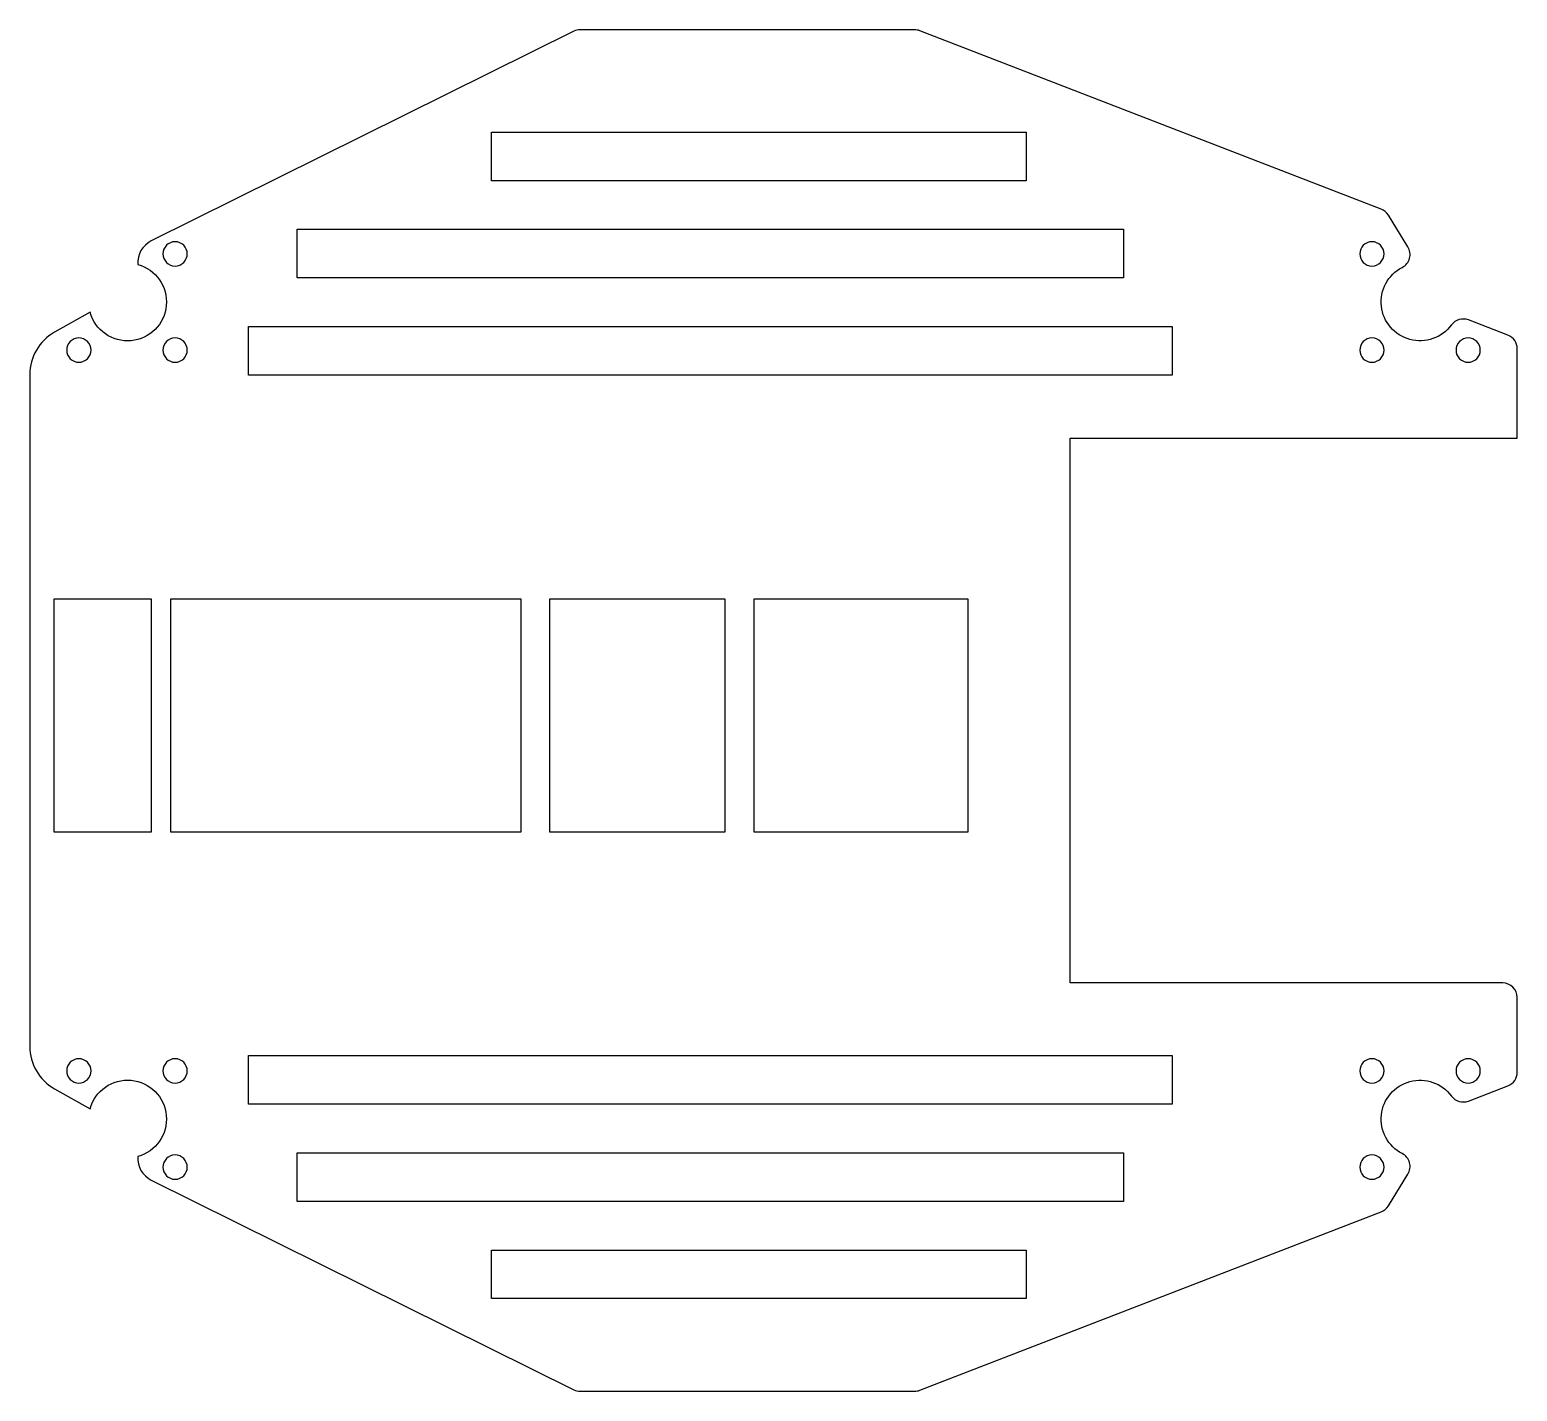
# Model space of a CAD drawing. Header units: millimetres. Extents: x -23 to 130, y -110 to 31.
import ezdxf

# ---------------------------------------------------------------- set-up
doc = ezdxf.new("R2010")
doc.units = ezdxf.units.MM
doc.header["$MEASUREMENT"] = 0
doc.layers.add('INTERIOR_PROFILES', color=7, linetype='Continuous')
doc.layers.add('OUTER_PROFILES', color=7, linetype='Continuous')

msp = doc.modelspace()

# ---------------------------------------------------------------- linework, layer by layer
at = {"layer": 'INTERIOR_PROFILES'}
for points in [[(80, 20), (80, 15), (25, 15), (25, 20)], [(90, 5), (5, 5), (5, 10), (90, 10)], [(0, 0), (95, 0), (95, -5), (0, -5)], [(-20, -28), (-10, -28), (-10, -52), (-20, -52)], [(28, -52), (-8, -52), (-8, -28), (28, -28)], [(49, -52), (31, -52), (31, -28), (49, -28)], [(52, -28), (74, -28), (74, -52), (52, -52)], [(95, -75), (95, -80), (0, -80), (0, -75)], [(90, -85), (90, -90), (5, -90), (5, -85)], [(80, -95), (80, -100), (25, -100), (25, -95)]]:
    msp.add_lwpolyline(points, close=True, dxfattribs=at)
at = {"layer": 'INTERIOR_PROFILES', "extrusion": (0, 0, -1)}
for centre in [(7.55, 7.47), (-115.55, 7.47), (17.45, -2.43), (7.55, -2.43), (-115.55, -2.43), (-125.45, -2.43), (17.45, -76.57), (7.55, -76.57), (-115.55, -76.57), (-125.45, -76.57), (7.55, -86.47), (-115.55, -86.47)]:
    msp.add_circle(centre, 1.25, dxfattribs=at)
at = {"layer": 'OUTER_PROFILES'}
msp.add_lwpolyline([(119.25, -87.2, 0.437696), (118.67, -85.08, -1.262943), (123.73, -79.16, 0.339085), (125.48, -79.67), (129.54, -78.1, 0.30979), (130.5, -76.7), (130.5, -69.02, 0.414214), (129, -67.52), (84.5, -67.52), (84.5, -11.48), (130.5, -11.48), (130.5, -2.3, 0.30979), (129.54, -0.9), (125.48, 0.67, 0.339085), (123.73, 0.16, -1.262943), (118.67, 6.08, 0.437696), (119.25, 8.2), (117.24, 11.45, 0.163003), (116.5, 12.06), (69.05, 30.42, 0.092548), (68.5, 30.52), (34.13, 30.52, 0.11566), (33.46, 30.37), (-10, 8.8, 0.304261), (-11.39, 6.38, -1.724223), (-16.3, 1.47), (-19.97, -0.6, 0.270172), (-22.5, -4.95), (-22.5, -74.05, 0.270172), (-19.97, -78.4), (-16.3, -80.47, -1.724223), (-11.39, -85.38, 0.304261), (-10, -87.8), (33.46, -109.37, 0.11566), (34.13, -109.52), (68.5, -109.52, 0.092548), (69.05, -109.42), (116.5, -91.06, 0.163003), (117.24, -90.45)], format="xyb", close=True, dxfattribs=at)

doc.saveas('drawing.dxf')
